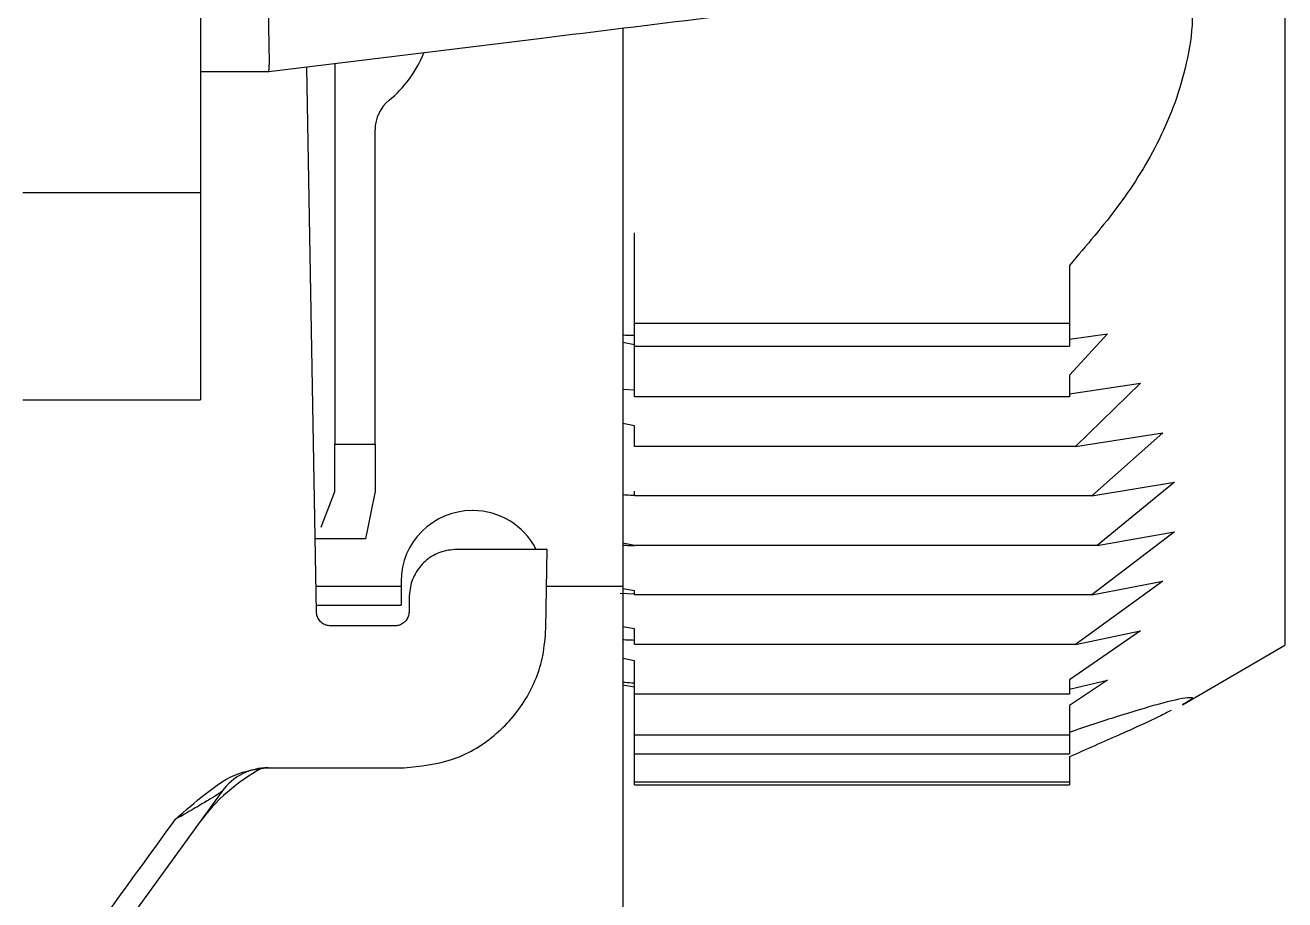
# Model space of a CAD drawing. Extents: x 7 to 135, y 3 to 97.
# Drawn here: x 132.549 to 133.881, y 39.976 to 40.901 of the extents above; entities that cross this region are included whole.
import ezdxf

# ---------------------------------------------------------------- set-up
doc = ezdxf.new("R2010")
doc.units = 0
doc.header["$MEASUREMENT"] = 0
doc.layers.add('OBJECT', color=7, linetype='CONTINUOUS')

msp = doc.modelspace()

# ---------------------------------------------------------------- linework, layer by layer
at = {"layer": 'OBJECT'}
for p, q in [((132.7346, 44.7015), (132.7346, 40.7239)), ((133.8811, 41.0327), (133.8811, 40.2451)), ((133.1811, 40.8971), (133.1811, 40.3076)), ((133.0953, 40.8869), (132.8066, 40.8515)), ((132.8571, 40.2802), (132.8471, 40.8565)), ((132.8766, 40.8599), (132.8766, 40.4576)), ((132.8066, 40.8515), (132.7346, 40.8515)), ((132.8066, 40.8515), (132.8066, 40.8515)), ((132.9191, 40.4576), (132.9191, 40.7904)), ((132.5466, 40.7239), (132.7346, 40.7239)), ((132.7346, 40.7239), (132.7346, 40.5045)), ((133.1936, 40.5855), (133.1936, 40.6812)), ((133.6533, 40.6468), (133.6533, 40.5855)), ((133.6533, 40.5855), (133.1936, 40.5855)), ((133.1936, 40.5614), (133.1936, 40.5855)), ((133.6533, 40.5855), (133.6533, 40.5614)), ((133.6935, 40.5745), (133.6533, 40.5307)), ((133.6533, 40.5688), (133.6935, 40.5745)), ((133.1936, 40.5627), (133.1811, 40.5652)), ((133.1936, 40.5614), (133.6533, 40.5614)), ((133.1936, 40.5077), (133.1936, 40.5614)), ((133.6533, 40.5307), (133.6533, 40.5077)), ((133.6533, 40.5109), (133.7286, 40.5222)), ((133.7286, 40.5222), (133.6598, 40.4553)), ((133.1811, 40.5158), (133.1936, 40.5153)), ((133.6533, 40.5077), (133.1936, 40.5077)), ((132.5466, 40.5045), (132.7346, 40.5045)), ((133.1936, 40.4773), (133.1811, 40.4797)), ((133.1936, 40.4553), (133.1936, 40.4773)), ((133.6598, 40.4553), (133.7523, 40.4698)), ((133.7523, 40.4698), (133.6771, 40.403)), ((132.8766, 40.4576), (132.9191, 40.4576)), ((132.8766, 40.4076), (132.8766, 40.4576)), ((132.9191, 40.4576), (132.9191, 40.4076)), ((133.6598, 40.4553), (133.1936, 40.4553)), ((133.6771, 40.403), (133.7643, 40.4174)), ((133.7643, 40.4174), (133.6828, 40.3506)), ((133.1936, 40.403), (133.1936, 40.408)), ((133.6771, 40.403), (133.1936, 40.403)), ((133.0225, 40.3875), (133.0216, 40.3875)), ((133.7643, 40.3651), (133.6771, 40.2983)), ((133.6828, 40.3506), (133.7643, 40.3651)), ((132.909, 40.3576), (132.8566, 40.3576)), ((133.1936, 40.3506), (133.1811, 40.3529)), ((133.6828, 40.3506), (133.1936, 40.3506)), ((133.0997, 40.2629), (133.1012, 40.3465)), ((132.8567, 40.3076), (132.9466, 40.3076)), ((132.9466, 40.3125), (132.9466, 40.2875)), ((133.1005, 40.3076), (133.1811, 40.3076)), ((133.1811, 40.3076), (133.1811, 39.7665)), ((133.7523, 40.3127), (133.6598, 40.2459)), ((133.6771, 40.2983), (133.7523, 40.3127)), ((132.9553, 40.2974), (132.955, 40.2802)), ((133.1783, 40.3), (133.1936, 40.2993)), ((133.1936, 40.3026), (133.1811, 40.3049)), ((133.1936, 40.2983), (133.1936, 40.3026)), ((133.6771, 40.2983), (133.1936, 40.2983)), ((132.8566, 40.2875), (132.9466, 40.2875)), ((133.1936, 40.2624), (133.1811, 40.2646)), ((133.1936, 40.2459), (133.1936, 40.2624)), ((133.7286, 40.2604), (133.6533, 40.2085)), ((133.6598, 40.2459), (133.7286, 40.2604)), ((133.6598, 40.2459), (133.1936, 40.2459)), ((133.7731, 40.1822), (133.8811, 40.2451)), ((133.1936, 40.2287), (133.1811, 40.2309)), ((133.1936, 40.1935), (133.1936, 40.2287)), ((133.1936, 40.2009), (133.1811, 40.203)), ((133.6533, 40.2085), (133.6533, 40.1935)), ((133.6935, 40.208), (133.6533, 40.1814)), ((133.6533, 40.1985), (133.6935, 40.208)), ((133.6533, 40.1935), (133.1936, 40.1935)), ((133.1936, 40.1499), (133.1936, 40.1935)), ((133.6533, 40.1814), (133.6533, 40.1499)), ((133.6533, 40.1499), (133.1936, 40.1499)), ((133.1936, 40.1302), (133.1936, 40.1499)), ((133.6533, 40.1499), (133.6533, 40.1302)), ((133.1936, 40.1302), (133.6533, 40.1302)), ((133.1936, 40.1003), (133.1936, 40.1302)), ((133.6533, 40.1269), (133.6533, 40.1003)), ((133.6533, 40.1003), (133.1936, 40.1003)), ((133.1936, 40.0973), (133.1936, 40.1003)), ((133.1936, 40.0973), (133.6533, 40.0973)), ((133.6533, 40.1003), (133.6533, 40.0973)), ((132.7575, 40.0908), (132.5516, 39.8073))]:
    msp.add_line(p, q, dxfattribs=at)
at = {"layer": 'OBJECT', "flags": 128}
for points in [[(132.862, 40.3701), (132.8659, 40.3802), (132.8709, 40.3928), (132.8766, 40.4076)], [(132.9191, 40.4076), (132.9157, 40.3906), (132.9128, 40.3766), (132.9107, 40.3662), (132.9094, 40.3597), (132.909, 40.3576)]]:
    msp.add_lwpolyline(points, dxfattribs=at)
at = {"layer": 'OBJECT'}
for centre, radius, start, end in [((132.8566, 40.9165), 0.1225, 309.1069, 338.5159), ((132.9591, 40.7904), 0.04, 129.1069, 180), ((133.0216, 40.3125), 0.075, 90, 180), ((133.0225, 40.3125), 0.075, 27.3835, 90), ((132.8946, 39.9392), 0.2, 118.3653, 144), ((132.806, 40.0555), 0.06, 90, 144)]:
    msp.add_arc(centre, radius, start, end, dxfattribs=at)
for points, knots in [([(133.8017, 40.9742), (133.796, 40.9735), (133.7676, 40.9699), (133.6482, 40.9552), (133.4184, 40.9267), (133.2113, 40.9012), (133.0953, 40.8869)], [0, 0, 0, 0, 0.024148, 0.120739, 0.507103, 1, 1, 1, 1]), ([(133.77, 40.9702), (133.773, 40.9635), (133.7873, 40.931), (133.7814, 40.8626), (133.7521, 40.7813), (133.7073, 40.7096), (133.6713, 40.6678), (133.6533, 40.6468)], [0, 0, 0, 0, 0.068212, 0.329387, 0.565667, 0.782525, 1, 1, 1, 1]), ([(132.8066, 40.8515), (132.8069, 40.8529), (132.8074, 40.8556), (132.8073, 40.8764), (132.8065, 40.9061), (132.8066, 40.931), (132.8066, 40.9431)], [0, 0, 0, 0, 0.253586, 0.507166, 0.760848, 1, 1, 1, 1]), ([(133.1811, 40.5734), (133.182, 40.5733), (133.186, 40.573), (133.1903, 40.573), (133.1936, 40.573)], [0, 0, 0, 0, 0.232601, 1, 1, 1, 1]), ([(133.1811, 40.4044), (133.1838, 40.4042), (133.1879, 40.4039), (133.1922, 40.4039), (133.1936, 40.4039)], [0, 0, 0, 0, 0.661498, 1, 1, 1, 1]), ([(133.1811, 40.3511), (133.1829, 40.351), (133.1869, 40.3506), (133.1912, 40.3506), (133.1936, 40.3506)], [0, 0, 0, 0, 0.442821, 1, 1, 1, 1]), ([(133.0053, 40.3465), (132.9996, 40.3459), (132.9883, 40.3448), (132.9731, 40.3359), (132.9618, 40.3229), (132.9562, 40.3092), (132.9556, 40.3006), (132.9553, 40.2974)], [0, 0, 0, 0, 0.223869, 0.447946, 0.666477, 0.87781, 1, 1, 1, 1]), ([(133.1012, 40.3465), (133.0887, 40.3465), (133.0568, 40.3465), (133.0248, 40.3465), (133.0053, 40.3465)], [0, 0, 0, 0, 0.3905605, 1, 1, 1, 1]), ([(132.8721, 40.2655), (132.8704, 40.2657), (132.8669, 40.266), (132.8623, 40.2688), (132.8589, 40.2728), (132.8574, 40.2769), (132.8572, 40.2795), (132.8571, 40.2802)], [0, 0, 0, 0, 0.226686, 0.453364, 0.679407, 0.900072, 1, 1, 1, 1]), ([(132.955, 40.2802), (132.9549, 40.2786), (132.9545, 40.2754), (132.952, 40.271), (132.9483, 40.2677), (132.9441, 40.2658), (132.9413, 40.2656), (132.94, 40.2655)], [0, 0, 0, 0, 0.207837, 0.415673, 0.624063, 0.837156, 1, 1, 1, 1]), ([(132.94, 40.2655), (132.936, 40.2655), (132.9134, 40.2655), (132.8908, 40.2655), (132.8721, 40.2655)], [0, 0, 0, 0, 0.1773761, 1, 1, 1, 1]), ([(132.9498, 40.1155), (132.9668, 40.1172), (133.0008, 40.1205), (133.0464, 40.1471), (133.0802, 40.1859), (133.097, 40.227), (133.099, 40.2532), (133.0997, 40.2629)], [0, 0, 0, 0, 0.223196, 0.446599, 0.664642, 0.876161, 1, 1, 1, 1]), ([(133.1811, 40.2512), (133.1821, 40.2511), (133.186, 40.2507), (133.1904, 40.2507), (133.1936, 40.2506)], [0, 0, 0, 0, 0.25556, 1, 1, 1, 1]), ([(133.1811, 40.2061), (133.1842, 40.2058), (133.1883, 40.2055), (133.1926, 40.2054), (133.1936, 40.2054)], [0, 0, 0, 0, 0.770918, 1, 1, 1, 1]), ([(133.6533, 40.1532), (133.6708, 40.1591), (133.7063, 40.1709), (133.7528, 40.1848), (133.7823, 40.1914), (133.7869, 40.1895), (133.7744, 40.1831), (133.773, 40.1824)], [0, 0, 0, 0, 0.215903, 0.436538, 0.700842, 0.966848, 1, 1, 1, 1]), ([(133.7608, 40.1761), (133.7569, 40.1741), (133.7452, 40.1678), (133.7068, 40.1506), (133.6713, 40.1349), (133.6533, 40.1269)], [0, 0, 0, 0, 0.192272, 0.590413, 1, 1, 1, 1]), ([(132.708, 40.061), (132.7081, 40.0611), (132.7184, 40.0701), (132.7392, 40.0883), (132.7709, 40.111), (132.7948, 40.1142), (132.8048, 40.1155)], [0, 0, 0, 0, 0.003023, 0.359808, 0.733933, 1, 1, 1, 1]), ([(132.8048, 40.1155), (132.8409, 40.1155), (132.8892, 40.1155), (132.9376, 40.1155), (132.9498, 40.1155)], [0, 0, 0, 0, 0.74755, 1, 1, 1, 1]), ([(132.7575, 40.0908), (132.7571, 40.0904), (132.7565, 40.0898), (132.7527, 40.0873), (132.7453, 40.0827), (132.7321, 40.0748), (132.7191, 40.0673), (132.7105, 40.0624), (132.708, 40.061)], [0, 0, 0, 0, 0.081751, 0.146221, 0.327809, 0.563998, 0.877567, 1, 1, 1, 1]), ([(132.5344, 39.8217), (132.5461, 39.8379), (132.604, 39.9177), (132.6619, 39.9974), (132.708, 40.061)], [0, 0, 0, 0, 0.202571, 1, 1, 1, 1])]:
    msp.add_open_spline(points, degree=3, knots=knots, dxfattribs=at)

doc.saveas('drawing.dxf')
